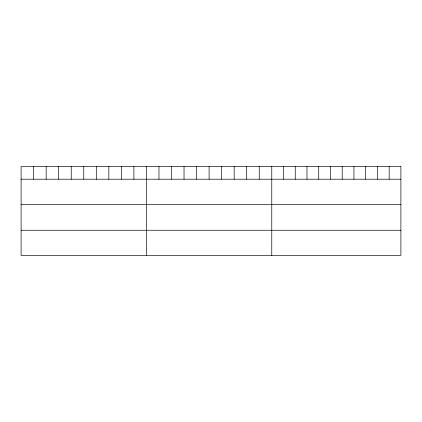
<?xml version="1.0" encoding="UTF-8"?>
<svg xmlns="http://www.w3.org/2000/svg" width="422" height="422" viewBox="0 0 422 422"><rect width="100%" height="100%" fill="white"/><g stroke="black" fill="none" stroke-linecap="round" stroke-linejoin="round"><path stroke-width="0.63" d="M21.1 179.208L400.9 179.208M21.1 204.348L400.9 204.348M21.1 230.254L400.9 230.254M389.163 166.606L389.163 179.208M377.421 166.606L377.421 179.208M365.684 166.606L365.684 179.208M353.942 166.606L353.942 179.208M342.205 166.606L342.205 179.208M330.463 166.606L330.463 179.208M318.726 166.606L318.726 179.208M306.984 166.606L306.984 179.208M295.247 166.606L295.247 179.208M283.505 166.606L283.505 179.208M271.768 166.606L271.768 255.394M259.235 166.606L259.235 179.208M246.701 166.606L246.701 179.208M234.168 166.606L234.168 179.208M221.634 166.606L221.634 179.208M209.101 166.606L209.101 179.208M196.568 166.606L196.568 179.208M184.034 166.606L184.034 179.208M171.501 166.606L171.501 179.208M158.967 166.606L158.967 179.208M146.434 166.606L146.434 255.394M133.901 166.606L133.901 179.208M121.367 166.606L121.367 179.208M108.834 166.606L108.834 179.208M96.3 166.606L96.3 179.208M83.767 166.606L83.767 179.208M71.234 166.606L71.234 179.208M58.7 166.606L58.7 179.208M46.167 166.606L46.167 179.208M33.633 166.606L33.633 179.208M400.9 166.606L21.1 166.606L21.1 255.394L400.9 255.394L400.9 166.606"/></g></svg>
